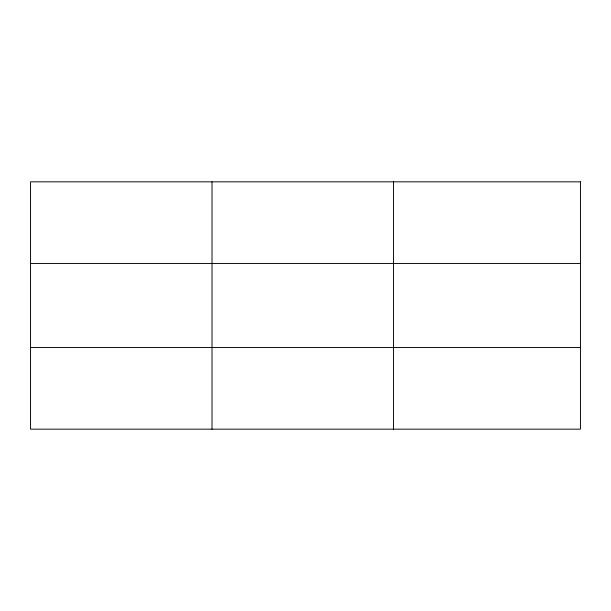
<?xml version="1.0" encoding="UTF-8"?>
<svg xmlns="http://www.w3.org/2000/svg" width="611" height="611" viewBox="0 0 611 611"><rect width="100%" height="100%" fill="white"/><g stroke="black" fill="none" stroke-linecap="round" stroke-linejoin="round"><path stroke-width="0.92" d="M212.017 181.834L212.017 429.166M393.484 181.834L393.484 429.166M30.55 263.456L580.45 263.456M30.55 347.544L580.45 347.544M580.45 181.834L580.45 429.166L30.55 429.166L30.55 181.834L580.45 181.834"/></g></svg>
